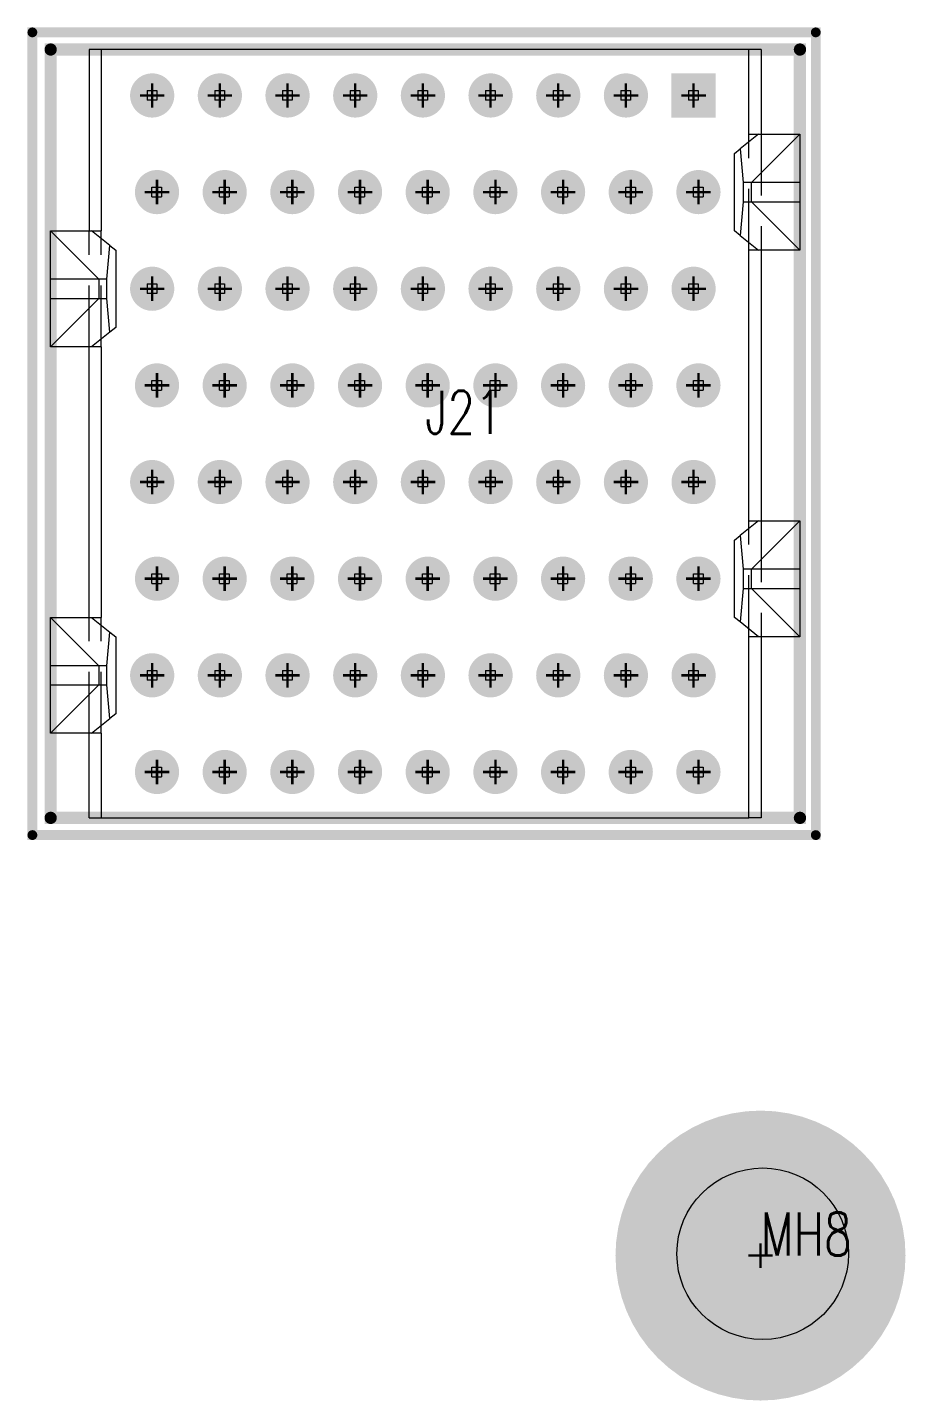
# Model space of a CAD drawing. Header units: millimetres. Extents: x 5 to 1395, y 5 to 415.
# Drawn here: x 1059.16 to 1077.32, y 141.22 to 169.64 of the extents above; entities that cross this region are included whole.
import ezdxf

# ---------------------------------------------------------------- set-up
doc = ezdxf.new("R2010")
doc.units = ezdxf.units.MM
doc.linetypes.add('HIDDEN', pattern=[1.905, 1.27, -0.635])
for name, color, linetype in [('DRIL_PLTE_THRU_01', 16, 'Continuous'), ('DRIL_PLTE_THRU_02', 146, 'Continuous'), ('DRIL_PLTE_THRU_03', 56, 'Continuous'), ('DRIL_PLTE_THRU_04', 216, 'Continuous'), ('DRIL_PLTE_THRU_05', 34, 'Continuous'), ('DRIL_PLTE_THRU_06', 96, 'Continuous'), ('DRIL_PLTE_THRU_07', 171, 'Continuous'), ('DRIL_PLTE_THRU_08', 176, 'Continuous'), ('DRIL_SYMBOL', 2, 'Continuous'), ('PADS_BOT', 5, 'Continuous'), ('PADS_INNER', 1, 'Continuous'), ('PADS_TOP', 1, 'Continuous'), ('PART_NAME_01', 1, 'Continuous'), ('PART_TOP_2DLINE_26', 5, 'Continuous'), ('PART_TOP_2DLINE_27', 5, 'Continuous')]:
    doc.layers.add(name, color=color, linetype=linetype)
doc.styles.add('W0$127', font='simplex', dxfattribs={"width": 0.75})

# ---------------------------------------------------------------- blocks, each defined once
blk = doc.blocks.new('DRIL_SYMBOL_3$5')
at = {"layer": 'DRIL_SYMBOL', "const_width": 0.0508}
for points in [[(-0.254, 0), (0.254, 0)], [(0, -0.254), (0, 0.254)]]:
    blk.add_lwpolyline(points, dxfattribs=at)
blk = doc.blocks.new('DRIL_HOLE_3$5')
at = {"const_width": 1.75}
blk.add_lwpolyline([(-0.875, 0, 1), (0.875, 0, 1)], format="xyb", close=True, dxfattribs=at)
blk.add_blockref('DRIL_SYMBOL_3$5', (0, 0))
blk = doc.blocks.new('PAD_26')
at = {"const_width": 3}
blk.add_lwpolyline([(0, -1.5, 1), (0, 1.5, 1)], format="xyb", close=True, dxfattribs=at)
blk = doc.blocks.new('STK_TOP_206')
at = {"layer": 'DRIL_PLTE_THRU_01'}
blk.add_blockref('DRIL_HOLE_3$5', (0, 0), dxfattribs=at)
at = {"layer": 'DRIL_PLTE_THRU_02'}
blk.add_blockref('DRIL_HOLE_3$5', (0, 0), dxfattribs=at)
at = {"layer": 'DRIL_PLTE_THRU_03'}
blk.add_blockref('DRIL_HOLE_3$5', (0, 0), dxfattribs=at)
at = {"layer": 'DRIL_PLTE_THRU_04'}
blk.add_blockref('DRIL_HOLE_3$5', (0, 0), dxfattribs=at)
at = {"layer": 'DRIL_PLTE_THRU_05'}
blk.add_blockref('DRIL_HOLE_3$5', (0, 0), dxfattribs=at)
at = {"layer": 'DRIL_PLTE_THRU_06'}
blk.add_blockref('DRIL_HOLE_3$5', (0, 0), dxfattribs=at)
at = {"layer": 'DRIL_PLTE_THRU_07'}
blk.add_blockref('DRIL_HOLE_3$5', (0, 0), dxfattribs=at)
at = {"layer": 'DRIL_PLTE_THRU_08'}
blk.add_blockref('DRIL_HOLE_3$5', (0, 0), dxfattribs=at)
at = {"layer": 'PADS_BOT'}
blk.add_blockref('PAD_26', (0, 0), dxfattribs=at)
at = {"layer": 'PADS_INNER'}
blk.add_blockref('PAD_26', (0, 0), dxfattribs=at)
at = {"layer": 'PADS_TOP'}
blk.add_blockref('PAD_26', (0, 0), dxfattribs=at)
blk = doc.blocks.new('SYM_TOP_19')
blk.add_blockref('STK_TOP_206', (0, 0))
blk = doc.blocks.new('PART_TOP_361')
blk.add_blockref('SYM_TOP_19', (0, 0))
at = {"layer": 'PART_NAME_01', "style": 'W0$127', "width": 0.75}
blk.add_text('MH8', height=0.889, dxfattribs=at).set_placement((0, 0))
blk = doc.blocks.new('SMOOTH_0$2032')
at = {"const_width": 0.1016}
blk.add_lwpolyline([(-0.0508, 0, 1), (0.0508, 0, 1)], format="xyb", close=True, dxfattribs=at)
blk = doc.blocks.new('SMOOTH_0$254')
at = {"const_width": 0.127}
blk.add_lwpolyline([(-0.0635, 0, 1), (0.0635, 0, 1)], format="xyb", close=True, dxfattribs=at)
blk = doc.blocks.new('PART_BODY_TOP_12')
at = {"layer": 'PART_TOP_2DLINE_26', "const_width": 0.2032}
blk.add_lwpolyline([(-8.3058, 8.128), (8.3058, 8.128), (8.3058, -8.0772), (-8.3058, -8.0772)], close=True, dxfattribs=at)
at = {"layer": 'PART_TOP_2DLINE_27', "const_width": 0.254}
blk.add_lwpolyline([(-7.95, -7.75), (7.95, -7.75), (7.95, 7.75), (-7.95, 7.75)], close=True, dxfattribs=at)
at = {"layer": 'PART_TOP_2DLINE_26'}
for p in [(-8.3058, 8.128), (8.3058, 8.128), (-8.3058, -8.0772), (8.3058, -8.0772)]:
    blk.add_blockref('SMOOTH_0$2032', p, dxfattribs=at)
at = {"layer": 'PART_TOP_2DLINE_27'}
for p in [(-7.95, 7.75), (7.95, 7.75), (-7.95, -7.75), (7.95, -7.75)]:
    blk.add_blockref('SMOOTH_0$254', p, dxfattribs=at)
blk = doc.blocks.new('DRIL_SYMBOL_0$59944')
at = {"layer": 'DRIL_SYMBOL', "const_width": 0.0508}
for points in [[(-0.254, 0), (0.254, 0)], [(0, -0.254), (0, 0.254)]]:
    blk.add_lwpolyline(points, dxfattribs=at)
blk = doc.blocks.new('DRIL_HOLE_0$59944')
at = {"const_width": 0.29972}
blk.add_lwpolyline([(-0.14986, 0, 1), (0.14986, 0, 1)], format="xyb", close=True, dxfattribs=at)
blk.add_blockref('DRIL_SYMBOL_0$59944', (0, 0))
blk = doc.blocks.new('PAD_8')
at = {"const_width": 0.4572}
blk.add_lwpolyline([(0, -0.2286, 1), (0, 0.2286, 1)], format="xyb", close=True, dxfattribs=at)
blk = doc.blocks.new('STK_TOP_169')
at = {"layer": 'DRIL_PLTE_THRU_01'}
blk.add_blockref('DRIL_HOLE_0$59944', (0, 0), dxfattribs=at)
at = {"layer": 'DRIL_PLTE_THRU_02'}
blk.add_blockref('DRIL_HOLE_0$59944', (0, 0), dxfattribs=at)
at = {"layer": 'DRIL_PLTE_THRU_03'}
blk.add_blockref('DRIL_HOLE_0$59944', (0, 0), dxfattribs=at)
at = {"layer": 'DRIL_PLTE_THRU_04'}
blk.add_blockref('DRIL_HOLE_0$59944', (0, 0), dxfattribs=at)
at = {"layer": 'DRIL_PLTE_THRU_05'}
blk.add_blockref('DRIL_HOLE_0$59944', (0, 0), dxfattribs=at)
at = {"layer": 'DRIL_PLTE_THRU_06'}
blk.add_blockref('DRIL_HOLE_0$59944', (0, 0), dxfattribs=at)
at = {"layer": 'DRIL_PLTE_THRU_07'}
blk.add_blockref('DRIL_HOLE_0$59944', (0, 0), dxfattribs=at)
at = {"layer": 'DRIL_PLTE_THRU_08'}
blk.add_blockref('DRIL_HOLE_0$59944', (0, 0), dxfattribs=at)
at = {"layer": 'PADS_BOT'}
blk.add_blockref('PAD_8', (0, 0), dxfattribs=at)
at = {"layer": 'PADS_INNER'}
blk.add_blockref('PAD_8', (0, 0), dxfattribs=at)
at = {"layer": 'PADS_TOP'}
blk.add_blockref('PAD_8', (0, 0), dxfattribs=at)
blk = doc.blocks.new('PAD_10')
at = {"const_width": 0.9144}
blk.add_lwpolyline([(-0.4572, 0), (0.4572, 0)], dxfattribs=at)
blk = doc.blocks.new('STK_TOP_172')
at = {"layer": 'DRIL_PLTE_THRU_01'}
blk.add_blockref('DRIL_HOLE_0$59944', (0, 0), dxfattribs=at)
at = {"layer": 'DRIL_PLTE_THRU_02'}
blk.add_blockref('DRIL_HOLE_0$59944', (0, 0), dxfattribs=at)
at = {"layer": 'DRIL_PLTE_THRU_03'}
blk.add_blockref('DRIL_HOLE_0$59944', (0, 0), dxfattribs=at)
at = {"layer": 'DRIL_PLTE_THRU_04'}
blk.add_blockref('DRIL_HOLE_0$59944', (0, 0), dxfattribs=at)
at = {"layer": 'DRIL_PLTE_THRU_05'}
blk.add_blockref('DRIL_HOLE_0$59944', (0, 0), dxfattribs=at)
at = {"layer": 'DRIL_PLTE_THRU_06'}
blk.add_blockref('DRIL_HOLE_0$59944', (0, 0), dxfattribs=at)
at = {"layer": 'DRIL_PLTE_THRU_07'}
blk.add_blockref('DRIL_HOLE_0$59944', (0, 0), dxfattribs=at)
at = {"layer": 'DRIL_PLTE_THRU_08'}
blk.add_blockref('DRIL_HOLE_0$59944', (0, 0), dxfattribs=at)
at = {"layer": 'PADS_BOT'}
blk.add_blockref('PAD_8', (0, 0), dxfattribs=at)
at = {"layer": 'PADS_INNER'}
blk.add_blockref('PAD_8', (0, 0), dxfattribs=at)
at = {"layer": 'PADS_TOP'}
blk.add_blockref('PAD_10', (0, 0), dxfattribs=at)
blk = doc.blocks.new('SYM_TOP_14')
for name, p in [('PART_BODY_TOP_12', (0, 0)), ('STK_TOP_169', (-7, 5.55)), ('STK_TOP_169', (-5, 5.65)), ('STK_TOP_169', (-3, 5.55)), ('STK_TOP_169', (-1, 5.65)), ('STK_TOP_169', (1, 5.55)), ('STK_TOP_169', (3, 5.65)), ('STK_TOP_169', (5, 5.55)), ('STK_TOP_169', (7, 5.65)), ('STK_TOP_169', (-7, 4.15)), ('STK_TOP_169', (-5, 4.25)), ('STK_TOP_169', (-3, 4.15)), ('STK_TOP_169', (-1, 4.25)), ('STK_TOP_169', (1, 4.15)), ('STK_TOP_169', (3, 4.25)), ('STK_TOP_169', (5, 4.15)), ('STK_TOP_169', (7, 4.25)), ('STK_TOP_169', (-7, 2.75)), ('STK_TOP_169', (-5, 2.85)), ('STK_TOP_169', (-3, 2.75)), ('STK_TOP_169', (-1, 2.85)), ('STK_TOP_169', (1, 2.75)), ('STK_TOP_169', (3, 2.85)), ('STK_TOP_169', (5, 2.75)), ('STK_TOP_169', (7, 2.85)), ('STK_TOP_169', (-7, 1.35)), ('STK_TOP_169', (-5, 1.45)), ('STK_TOP_169', (-3, 1.35)), ('STK_TOP_169', (-1, 1.45)), ('STK_TOP_169', (1, 1.35)), ('STK_TOP_169', (3, 1.45)), ('STK_TOP_169', (5, 1.35)), ('STK_TOP_169', (7, 1.45)), ('STK_TOP_169', (-7, -0.05)), ('STK_TOP_169', (-5, 0.05)), ('STK_TOP_169', (-3, -0.05)), ('STK_TOP_169', (-1, 0.05)), ('STK_TOP_169', (1, -0.05)), ('STK_TOP_169', (3, 0.05)), ('STK_TOP_169', (5, -0.05)), ('STK_TOP_169', (7, 0.05)), ('STK_TOP_169', (-7, -1.45)), ('STK_TOP_169', (-5, -1.35)), ('STK_TOP_169', (-3, -1.45)), ('STK_TOP_169', (-1, -1.35)), ('STK_TOP_169', (1, -1.45)), ('STK_TOP_169', (3, -1.35)), ('STK_TOP_169', (5, -1.45)), ('STK_TOP_169', (7, -1.35)), ('STK_TOP_169', (-7, -2.85)), ('STK_TOP_169', (-5, -2.75)), ('STK_TOP_169', (-3, -2.85)), ('STK_TOP_169', (-1, -2.75)), ('STK_TOP_169', (1, -2.85)), ('STK_TOP_169', (3, -2.75)), ('STK_TOP_169', (5, -2.85)), ('STK_TOP_169', (7, -2.75)), ('STK_TOP_169', (-5, -4.15)), ('STK_TOP_169', (-1, -4.15)), ('STK_TOP_169', (3, -4.15)), ('STK_TOP_169', (7, -4.15)), ('STK_TOP_169', (-7, -4.25)), ('STK_TOP_169', (-3, -4.25)), ('STK_TOP_169', (1, -4.25)), ('STK_TOP_169', (5, -4.25)), ('STK_TOP_169', (-5, -5.55)), ('STK_TOP_169', (-1, -5.55)), ('STK_TOP_169', (3, -5.55)), ('STK_TOP_172', (7, -5.55)), ('STK_TOP_169', (-7, -5.65)), ('STK_TOP_169', (-3, -5.65)), ('STK_TOP_169', (1, -5.65)), ('STK_TOP_169', (5, -5.65))]:
    blk.add_blockref(name, p)
blk = doc.blocks.new('PART_TOP_76')
blk.add_blockref('SYM_TOP_14', (0, 0))
at = {"layer": 'PART_NAME_01', "style": 'W0$127', "width": 0.75}
blk.add_text('J21', height=0.889, rotation=270, dxfattribs=at).set_placement((0, 0))
blk = doc.blocks.new('q')
at = {"rotation": 90}
blk.add_blockref('PART_TOP_76', (1067.385, 161.229), dxfattribs=at)
blk.add_blockref('PART_TOP_361', (1074.319, 144.221))

msp = doc.modelspace()

# ---------------------------------------------------------------- linework, layer by layer
at = {"color": 7, "linetype": 'Continuous', "lineweight": 15}
for p, q in [((1060.4298, 169.1788), (1060.4298, 165.4288)), ((1060.6798, 169.1788), (1060.4298, 169.1788)), ((1060.6798, 169.1788), (1060.6798, 165.4288)), ((1074.0798, 169.1788), (1060.6798, 169.1788)), ((1074.0798, 167.4288), (1074.0798, 169.1788)), ((1074.3298, 169.1788), (1074.0798, 169.1788)), ((1074.3298, 169.1788), (1074.3298, 167.4288)), ((1074.2798, 167.4288), (1073.899, 167.1241)), ((1074.0798, 167.4288), (1074.2798, 167.4288)), ((1075.1298, 167.4288), (1074.1298, 166.4288)), ((1074.2798, 167.4288), (1075.1298, 167.4288)), ((1075.1298, 167.4288), (1075.1298, 166.4288)), ((1073.7798, 167.0288), (1073.899, 167.1241)), ((1073.899, 167.1241), (1073.9598, 166.4288)), ((1073.7798, 165.4288), (1073.7798, 167.0288)), ((1073.9598, 166.4288), (1073.9598, 166.0288)), ((1074.1298, 166.4288), (1073.9598, 166.4288)), ((1074.1298, 166.0288), (1074.1298, 166.4288)), ((1075.1298, 166.4288), (1074.1298, 166.4288)), ((1075.1298, 166.4288), (1075.1298, 166.0288)), ((1073.9598, 166.0288), (1073.899, 165.3334)), ((1073.9598, 166.0288), (1074.1298, 166.0288)), ((1074.1298, 166.0288), (1075.1298, 165.0288)), ((1074.1298, 166.0288), (1075.1298, 166.0288)), ((1075.1298, 166.0288), (1075.1298, 165.0288)), ((1059.6298, 165.4288), (1060.4798, 165.4288)), ((1060.6298, 164.4288), (1059.6298, 165.4288)), ((1059.6298, 164.4288), (1059.6298, 165.4288)), ((1060.8606, 165.1241), (1060.4798, 165.4288)), ((1060.4798, 165.4288), (1060.6798, 165.4288)), ((1073.899, 165.3334), (1073.7798, 165.4288)), ((1060.7998, 164.4288), (1060.8606, 165.1241)), ((1060.8606, 165.1241), (1060.9798, 165.0288)), ((1073.899, 165.3334), (1074.2798, 165.0288)), ((1060.9798, 165.0288), (1060.9798, 163.4288)), ((1074.0798, 159.4288), (1074.0798, 165.0288)), ((1074.2798, 165.0288), (1074.0798, 165.0288)), ((1075.1298, 165.0288), (1074.2798, 165.0288)), ((1074.3298, 165.0288), (1074.3298, 159.4288)), ((1059.6298, 164.0288), (1059.6298, 164.4288)), ((1060.6298, 164.4288), (1059.6298, 164.4288)), ((1060.7998, 164.4288), (1060.6298, 164.4288)), ((1060.6298, 164.4288), (1060.6298, 164.0288)), ((1060.7998, 164.0288), (1060.7998, 164.4288)), ((1059.6298, 163.0288), (1060.6298, 164.0288)), ((1059.6298, 163.0288), (1059.6298, 164.0288)), ((1059.6298, 164.0288), (1060.6298, 164.0288)), ((1060.6298, 164.0288), (1060.7998, 164.0288)), ((1060.8606, 163.3334), (1060.7998, 164.0288)), ((1060.9798, 163.4288), (1060.8606, 163.3334)), ((1060.8606, 163.3334), (1060.4798, 163.0288)), ((1060.4798, 163.0288), (1059.6298, 163.0288)), ((1060.4298, 157.4288), (1060.4298, 163.0288)), ((1060.6798, 163.0288), (1060.4798, 163.0288)), ((1060.6798, 163.0288), (1060.6798, 157.4288)), ((1074.2798, 159.4288), (1073.899, 159.1241)), ((1074.0798, 159.4288), (1074.2798, 159.4288)), ((1075.1298, 159.4288), (1074.1298, 158.4288)), ((1074.2798, 159.4288), (1075.1298, 159.4288)), ((1075.1298, 159.4288), (1075.1298, 158.4288)), ((1073.7798, 159.0288), (1073.899, 159.1241)), ((1073.7798, 157.4288), (1073.7798, 159.0288)), ((1073.899, 159.1241), (1073.9598, 158.4288)), ((1073.9598, 158.4288), (1073.9598, 158.0288)), ((1074.1298, 158.4288), (1073.9598, 158.4288)), ((1074.1298, 158.0288), (1074.1298, 158.4288)), ((1075.1298, 158.4288), (1074.1298, 158.4288)), ((1075.1298, 158.4288), (1075.1298, 158.0288)), ((1073.9598, 158.0288), (1073.899, 157.3334)), ((1073.9598, 158.0288), (1074.1298, 158.0288)), ((1074.1298, 158.0288), (1075.1298, 158.0288)), ((1074.1298, 158.0288), (1075.1298, 157.0288)), ((1075.1298, 158.0288), (1075.1298, 157.0288)), ((1059.6298, 157.4288), (1060.4798, 157.4288)), ((1060.6298, 156.4288), (1059.6298, 157.4288)), ((1059.6298, 156.4288), (1059.6298, 157.4288)), ((1060.4798, 157.4288), (1060.8606, 157.1241)), ((1060.4798, 157.4288), (1060.6798, 157.4288)), ((1073.899, 157.3334), (1073.7798, 157.4288)), ((1074.2798, 157.0288), (1073.899, 157.3334)), ((1060.7998, 156.4288), (1060.8606, 157.1241)), ((1060.8606, 157.1241), (1060.9798, 157.0288)), ((1060.9798, 157.0288), (1060.9798, 155.4288)), ((1074.0798, 153.2788), (1074.0798, 157.0288)), ((1074.2798, 157.0288), (1074.0798, 157.0288)), ((1075.1298, 157.0288), (1074.2798, 157.0288)), ((1074.3298, 157.0288), (1074.3298, 153.2788)), ((1059.6298, 156.0288), (1059.6298, 156.4288)), ((1060.6298, 156.4288), (1059.6298, 156.4288)), ((1060.7998, 156.4288), (1060.6298, 156.4288)), ((1060.6298, 156.4288), (1060.6298, 156.0288)), ((1060.7998, 156.0288), (1060.7998, 156.4288)), ((1059.6298, 155.0288), (1060.6298, 156.0288)), ((1059.6298, 156.0288), (1060.6298, 156.0288)), ((1059.6298, 155.0288), (1059.6298, 156.0288)), ((1060.6298, 156.0288), (1060.7998, 156.0288)), ((1060.8606, 155.3334), (1060.7998, 156.0288)), ((1060.4798, 155.0288), (1060.8606, 155.3334)), ((1060.9798, 155.4288), (1060.8606, 155.3334)), ((1060.4798, 155.0288), (1059.6298, 155.0288)), ((1060.4298, 153.2788), (1060.4298, 155.0288)), ((1060.6798, 155.0288), (1060.4798, 155.0288)), ((1060.6798, 155.0288), (1060.6798, 153.2788)), ((1060.4298, 153.2788), (1060.6798, 153.2788)), ((1060.6798, 153.2788), (1074.0798, 153.2788)), ((1074.3298, 153.2788), (1074.0798, 153.2788))]:
    msp.add_line(p, q, dxfattribs=at)
at = {"color": 7, "linetype": 'HIDDEN', "lineweight": 0}
for p, q in [((1061.6298, 168.3288), (1061.6298, 168.1288)), ((1061.6298, 168.3288), (1061.8298, 168.3288)), ((1061.8298, 168.3288), (1061.8298, 168.1288)), ((1063.0298, 168.3288), (1063.0298, 168.1288)), ((1063.0298, 168.3288), (1063.2298, 168.3288)), ((1063.2298, 168.3288), (1063.2298, 168.1288)), ((1064.4298, 168.3288), (1064.4298, 168.1288)), ((1064.4298, 168.3288), (1064.6298, 168.3288)), ((1064.6298, 168.3288), (1064.6298, 168.1288)), ((1065.8298, 168.3288), (1065.8298, 168.1288)), ((1065.8298, 168.3288), (1066.0298, 168.3288)), ((1066.0298, 168.3288), (1066.0298, 168.1288)), ((1067.2298, 168.3288), (1067.2298, 168.1288)), ((1067.2298, 168.3288), (1067.4298, 168.3288)), ((1067.4298, 168.3288), (1067.4298, 168.1288)), ((1068.6298, 168.3288), (1068.6298, 168.1288)), ((1068.6298, 168.3288), (1068.8298, 168.3288)), ((1068.8298, 168.3288), (1068.8298, 168.1288)), ((1070.0298, 168.3288), (1070.2298, 168.3288)), ((1070.0298, 168.3288), (1070.0298, 168.1288)), ((1070.2298, 168.3288), (1070.2298, 168.1288)), ((1071.4298, 168.3288), (1071.6298, 168.3288)), ((1071.4298, 168.3288), (1071.4298, 168.1288)), ((1071.6298, 168.3288), (1071.6298, 168.1288)), ((1072.8298, 168.3288), (1072.8298, 168.1288)), ((1072.8298, 168.3288), (1073.0298, 168.3288)), ((1073.0298, 168.3288), (1073.0298, 168.1288)), ((1061.8298, 168.1288), (1061.6298, 168.1288)), ((1063.2298, 168.1288), (1063.0298, 168.1288)), ((1064.6298, 168.1288), (1064.4298, 168.1288)), ((1066.0298, 168.1288), (1065.8298, 168.1288)), ((1067.4298, 168.1288), (1067.2298, 168.1288)), ((1068.8298, 168.1288), (1068.6298, 168.1288)), ((1070.2298, 168.1288), (1070.0298, 168.1288)), ((1071.6298, 168.1288), (1071.4298, 168.1288)), ((1073.0298, 168.1288), (1072.8298, 168.1288)), ((1074.0798, 165.0288), (1074.0798, 167.4288)), ((1074.3298, 167.4288), (1074.3298, 165.0288)), ((1061.7298, 166.3288), (1061.9298, 166.3288)), ((1061.7298, 166.1288), (1061.7298, 166.3288)), ((1061.9298, 166.3288), (1061.9298, 166.1288)), ((1063.1298, 166.3288), (1063.3298, 166.3288)), ((1063.1298, 166.1288), (1063.1298, 166.3288)), ((1063.3298, 166.3288), (1063.3298, 166.1288)), ((1064.5298, 166.3288), (1064.7298, 166.3288)), ((1064.5298, 166.1288), (1064.5298, 166.3288)), ((1064.7298, 166.3288), (1064.7298, 166.1288)), ((1065.9298, 166.1288), (1065.9298, 166.3288)), ((1065.9298, 166.3288), (1066.1298, 166.3288)), ((1066.1298, 166.3288), (1066.1298, 166.1288)), ((1067.3298, 166.3288), (1067.5298, 166.3288)), ((1067.3298, 166.1288), (1067.3298, 166.3288)), ((1067.5298, 166.3288), (1067.5298, 166.1288)), ((1068.7298, 166.3288), (1068.9298, 166.3288)), ((1068.7298, 166.1288), (1068.7298, 166.3288)), ((1068.9298, 166.3288), (1068.9298, 166.1288)), ((1070.1298, 166.3288), (1070.3298, 166.3288)), ((1070.1298, 166.1288), (1070.1298, 166.3288)), ((1070.3298, 166.3288), (1070.3298, 166.1288)), ((1071.5298, 166.3288), (1071.7298, 166.3288)), ((1071.5298, 166.1288), (1071.5298, 166.3288)), ((1071.7298, 166.3288), (1071.7298, 166.1288)), ((1072.9298, 166.3288), (1073.1298, 166.3288)), ((1072.9298, 166.1288), (1072.9298, 166.3288)), ((1073.1298, 166.3288), (1073.1298, 166.1288)), ((1061.7298, 166.1288), (1061.9298, 166.1288)), ((1063.1298, 166.1288), (1063.3298, 166.1288)), ((1064.5298, 166.1288), (1064.7298, 166.1288)), ((1065.9298, 166.1288), (1066.1298, 166.1288)), ((1067.3298, 166.1288), (1067.5298, 166.1288)), ((1068.7298, 166.1288), (1068.9298, 166.1288)), ((1070.1298, 166.1288), (1070.3298, 166.1288)), ((1071.5298, 166.1288), (1071.7298, 166.1288)), ((1072.9298, 166.1288), (1073.1298, 166.1288)), ((1060.4298, 163.0288), (1060.4298, 165.4288)), ((1060.6798, 163.0288), (1060.6798, 165.4288)), ((1061.6298, 164.3288), (1061.6298, 164.1288)), ((1061.6298, 164.3288), (1061.8298, 164.3288)), ((1061.8298, 164.3288), (1061.8298, 164.1288)), ((1063.0298, 164.3288), (1063.2298, 164.3288)), ((1063.0298, 164.3288), (1063.0298, 164.1288)), ((1063.2298, 164.3288), (1063.2298, 164.1288)), ((1064.4298, 164.3288), (1064.4298, 164.1288)), ((1064.4298, 164.3288), (1064.6298, 164.3288)), ((1064.6298, 164.3288), (1064.6298, 164.1288)), ((1065.8298, 164.3288), (1066.0298, 164.3288)), ((1065.8298, 164.3288), (1065.8298, 164.1288)), ((1066.0298, 164.3288), (1066.0298, 164.1288)), ((1067.2298, 164.3288), (1067.4298, 164.3288)), ((1067.2298, 164.3288), (1067.2298, 164.1288)), ((1067.4298, 164.3288), (1067.4298, 164.1288)), ((1068.6298, 164.3288), (1068.8298, 164.3288)), ((1068.6298, 164.3288), (1068.6298, 164.1288)), ((1068.8298, 164.3288), (1068.8298, 164.1288)), ((1070.0298, 164.3288), (1070.0298, 164.1288)), ((1070.0298, 164.3288), (1070.2298, 164.3288)), ((1070.2298, 164.3288), (1070.2298, 164.1288)), ((1071.4298, 164.3288), (1071.4298, 164.1288)), ((1071.4298, 164.3288), (1071.6298, 164.3288)), ((1071.6298, 164.3288), (1071.6298, 164.1288)), ((1072.8298, 164.3288), (1073.0298, 164.3288)), ((1072.8298, 164.3288), (1072.8298, 164.1288)), ((1073.0298, 164.3288), (1073.0298, 164.1288)), ((1061.8298, 164.1288), (1061.6298, 164.1288)), ((1063.2298, 164.1288), (1063.0298, 164.1288)), ((1064.6298, 164.1288), (1064.4298, 164.1288)), ((1066.0298, 164.1288), (1065.8298, 164.1288)), ((1067.4298, 164.1288), (1067.2298, 164.1288)), ((1068.8298, 164.1288), (1068.6298, 164.1288)), ((1070.2298, 164.1288), (1070.0298, 164.1288)), ((1071.6298, 164.1288), (1071.4298, 164.1288)), ((1073.0298, 164.1288), (1072.8298, 164.1288)), ((1061.7298, 162.3288), (1061.9298, 162.3288)), ((1061.7298, 162.1288), (1061.7298, 162.3288)), ((1061.9298, 162.3288), (1061.9298, 162.1288)), ((1063.1298, 162.1288), (1063.1298, 162.3288)), ((1063.1298, 162.3288), (1063.3298, 162.3288)), ((1063.3298, 162.3288), (1063.3298, 162.1288)), ((1064.5298, 162.1288), (1064.5298, 162.3288)), ((1064.5298, 162.3288), (1064.7298, 162.3288)), ((1064.7298, 162.3288), (1064.7298, 162.1288)), ((1065.9298, 162.1288), (1065.9298, 162.3288)), ((1065.9298, 162.3288), (1066.1298, 162.3288)), ((1066.1298, 162.3288), (1066.1298, 162.1288)), ((1067.3298, 162.3288), (1067.5298, 162.3288)), ((1067.3298, 162.1288), (1067.3298, 162.3288)), ((1067.5298, 162.3288), (1067.5298, 162.1288)), ((1068.7298, 162.3288), (1068.9298, 162.3288)), ((1068.7298, 162.1288), (1068.7298, 162.3288)), ((1068.9298, 162.3288), (1068.9298, 162.1288)), ((1070.1298, 162.3288), (1070.3298, 162.3288)), ((1070.1298, 162.1288), (1070.1298, 162.3288)), ((1070.3298, 162.3288), (1070.3298, 162.1288)), ((1071.5298, 162.3288), (1071.7298, 162.3288)), ((1071.5298, 162.1288), (1071.5298, 162.3288)), ((1071.7298, 162.3288), (1071.7298, 162.1288)), ((1072.9298, 162.3288), (1073.1298, 162.3288)), ((1072.9298, 162.1288), (1072.9298, 162.3288)), ((1073.1298, 162.3288), (1073.1298, 162.1288)), ((1061.7298, 162.1288), (1061.9298, 162.1288)), ((1063.1298, 162.1288), (1063.3298, 162.1288)), ((1064.5298, 162.1288), (1064.7298, 162.1288)), ((1065.9298, 162.1288), (1066.1298, 162.1288)), ((1067.3298, 162.1288), (1067.5298, 162.1288)), ((1068.7298, 162.1288), (1068.9298, 162.1288)), ((1070.1298, 162.1288), (1070.3298, 162.1288)), ((1071.5298, 162.1288), (1071.7298, 162.1288)), ((1072.9298, 162.1288), (1073.1298, 162.1288)), ((1061.6298, 160.3288), (1061.8298, 160.3288)), ((1061.6298, 160.3288), (1061.6298, 160.1288)), ((1061.8298, 160.3288), (1061.8298, 160.1288)), ((1063.0298, 160.3288), (1063.2298, 160.3288)), ((1063.0298, 160.3288), (1063.0298, 160.1288)), ((1063.2298, 160.3288), (1063.2298, 160.1288)), ((1064.4298, 160.3288), (1064.6298, 160.3288)), ((1064.4298, 160.3288), (1064.4298, 160.1288)), ((1064.6298, 160.3288), (1064.6298, 160.1288)), ((1065.8298, 160.3288), (1066.0298, 160.3288)), ((1065.8298, 160.3288), (1065.8298, 160.1288)), ((1066.0298, 160.3288), (1066.0298, 160.1288)), ((1067.2298, 160.3288), (1067.4298, 160.3288)), ((1067.2298, 160.3288), (1067.2298, 160.1288)), ((1067.4298, 160.3288), (1067.4298, 160.1288)), ((1068.6298, 160.3288), (1068.8298, 160.3288)), ((1068.6298, 160.3288), (1068.6298, 160.1288)), ((1068.8298, 160.3288), (1068.8298, 160.1288)), ((1070.0298, 160.3288), (1070.2298, 160.3288)), ((1070.0298, 160.3288), (1070.0298, 160.1288)), ((1070.2298, 160.3288), (1070.2298, 160.1288)), ((1071.4298, 160.3288), (1071.6298, 160.3288)), ((1071.4298, 160.3288), (1071.4298, 160.1288)), ((1071.6298, 160.3288), (1071.6298, 160.1288)), ((1072.8298, 160.3288), (1073.0298, 160.3288)), ((1072.8298, 160.3288), (1072.8298, 160.1288)), ((1073.0298, 160.3288), (1073.0298, 160.1288)), ((1061.8298, 160.1288), (1061.6298, 160.1288)), ((1063.2298, 160.1288), (1063.0298, 160.1288)), ((1064.6298, 160.1288), (1064.4298, 160.1288)), ((1066.0298, 160.1288), (1065.8298, 160.1288)), ((1067.4298, 160.1288), (1067.2298, 160.1288)), ((1068.8298, 160.1288), (1068.6298, 160.1288)), ((1070.2298, 160.1288), (1070.0298, 160.1288)), ((1071.6298, 160.1288), (1071.4298, 160.1288)), ((1073.0298, 160.1288), (1072.8298, 160.1288)), ((1074.0798, 157.0288), (1074.0798, 159.4288)), ((1074.3298, 159.4288), (1074.3298, 157.0288)), ((1061.7298, 158.3288), (1061.9298, 158.3288)), ((1061.7298, 158.1288), (1061.7298, 158.3288)), ((1061.9298, 158.3288), (1061.9298, 158.1288)), ((1063.1298, 158.3288), (1063.3298, 158.3288)), ((1063.1298, 158.1288), (1063.1298, 158.3288)), ((1063.3298, 158.3288), (1063.3298, 158.1288)), ((1064.5298, 158.3288), (1064.7298, 158.3288)), ((1064.5298, 158.1288), (1064.5298, 158.3288)), ((1064.7298, 158.3288), (1064.7298, 158.1288)), ((1065.9298, 158.1288), (1065.9298, 158.3288)), ((1065.9298, 158.3288), (1066.1298, 158.3288)), ((1066.1298, 158.3288), (1066.1298, 158.1288)), ((1067.3298, 158.3288), (1067.5298, 158.3288)), ((1067.3298, 158.1288), (1067.3298, 158.3288)), ((1067.5298, 158.3288), (1067.5298, 158.1288)), ((1068.7298, 158.1288), (1068.7298, 158.3288)), ((1068.7298, 158.3288), (1068.9298, 158.3288)), ((1068.9298, 158.3288), (1068.9298, 158.1288)), ((1070.1298, 158.3288), (1070.3298, 158.3288)), ((1070.1298, 158.1288), (1070.1298, 158.3288)), ((1070.3298, 158.3288), (1070.3298, 158.1288)), ((1071.5298, 158.1288), (1071.5298, 158.3288)), ((1071.5298, 158.3288), (1071.7298, 158.3288)), ((1071.7298, 158.3288), (1071.7298, 158.1288)), ((1072.9298, 158.1288), (1072.9298, 158.3288)), ((1072.9298, 158.3288), (1073.1298, 158.3288)), ((1073.1298, 158.3288), (1073.1298, 158.1288)), ((1061.7298, 158.1288), (1061.9298, 158.1288)), ((1063.1298, 158.1288), (1063.3298, 158.1288)), ((1064.5298, 158.1288), (1064.7298, 158.1288)), ((1065.9298, 158.1288), (1066.1298, 158.1288)), ((1067.3298, 158.1288), (1067.5298, 158.1288)), ((1068.7298, 158.1288), (1068.9298, 158.1288)), ((1070.1298, 158.1288), (1070.3298, 158.1288)), ((1071.5298, 158.1288), (1071.7298, 158.1288)), ((1072.9298, 158.1288), (1073.1298, 158.1288)), ((1060.4298, 155.0288), (1060.4298, 157.4288)), ((1060.6798, 155.0288), (1060.6798, 157.4288)), ((1061.6298, 156.3288), (1061.8298, 156.3288)), ((1061.6298, 156.3288), (1061.6298, 156.1288)), ((1061.8298, 156.3288), (1061.8298, 156.1288)), ((1063.0298, 156.3288), (1063.2298, 156.3288)), ((1063.0298, 156.3288), (1063.0298, 156.1288)), ((1063.2298, 156.3288), (1063.2298, 156.1288)), ((1064.4298, 156.3288), (1064.6298, 156.3288)), ((1064.4298, 156.3288), (1064.4298, 156.1288)), ((1064.6298, 156.3288), (1064.6298, 156.1288)), ((1065.8298, 156.3288), (1066.0298, 156.3288)), ((1065.8298, 156.3288), (1065.8298, 156.1288)), ((1066.0298, 156.3288), (1066.0298, 156.1288)), ((1067.2298, 156.3288), (1067.4298, 156.3288)), ((1067.2298, 156.3288), (1067.2298, 156.1288)), ((1067.4298, 156.3288), (1067.4298, 156.1288)), ((1068.6298, 156.3288), (1068.8298, 156.3288)), ((1068.6298, 156.3288), (1068.6298, 156.1288)), ((1068.8298, 156.3288), (1068.8298, 156.1288)), ((1070.0298, 156.3288), (1070.2298, 156.3288)), ((1070.0298, 156.3288), (1070.0298, 156.1288)), ((1070.2298, 156.3288), (1070.2298, 156.1288)), ((1071.4298, 156.3288), (1071.6298, 156.3288)), ((1071.4298, 156.3288), (1071.4298, 156.1288)), ((1071.6298, 156.3288), (1071.6298, 156.1288)), ((1072.8298, 156.3288), (1072.8298, 156.1288)), ((1072.8298, 156.3288), (1073.0298, 156.3288)), ((1073.0298, 156.3288), (1073.0298, 156.1288)), ((1061.8298, 156.1288), (1061.6298, 156.1288)), ((1063.2298, 156.1288), (1063.0298, 156.1288)), ((1064.6298, 156.1288), (1064.4298, 156.1288)), ((1066.0298, 156.1288), (1065.8298, 156.1288)), ((1067.4298, 156.1288), (1067.2298, 156.1288)), ((1068.8298, 156.1288), (1068.6298, 156.1288)), ((1070.2298, 156.1288), (1070.0298, 156.1288)), ((1071.6298, 156.1288), (1071.4298, 156.1288)), ((1073.0298, 156.1288), (1072.8298, 156.1288)), ((1061.7298, 154.1288), (1061.7298, 154.3288)), ((1061.7298, 154.3288), (1061.9298, 154.3288)), ((1061.9298, 154.3288), (1061.9298, 154.1288)), ((1063.1298, 154.1288), (1063.1298, 154.3288)), ((1063.1298, 154.3288), (1063.3298, 154.3288)), ((1063.3298, 154.3288), (1063.3298, 154.1288)), ((1064.5298, 154.1288), (1064.5298, 154.3288)), ((1064.5298, 154.3288), (1064.7298, 154.3288)), ((1064.7298, 154.3288), (1064.7298, 154.1288)), ((1065.9298, 154.3288), (1066.1298, 154.3288)), ((1065.9298, 154.1288), (1065.9298, 154.3288)), ((1066.1298, 154.3288), (1066.1298, 154.1288)), ((1067.3298, 154.1288), (1067.3298, 154.3288)), ((1067.3298, 154.3288), (1067.5298, 154.3288)), ((1067.5298, 154.3288), (1067.5298, 154.1288)), ((1068.7298, 154.3288), (1068.9298, 154.3288)), ((1068.7298, 154.1288), (1068.7298, 154.3288)), ((1068.9298, 154.3288), (1068.9298, 154.1288)), ((1070.1298, 154.1288), (1070.1298, 154.3288)), ((1070.1298, 154.3288), (1070.3298, 154.3288)), ((1070.3298, 154.3288), (1070.3298, 154.1288)), ((1071.5298, 154.1288), (1071.5298, 154.3288)), ((1071.5298, 154.3288), (1071.7298, 154.3288)), ((1071.7298, 154.3288), (1071.7298, 154.1288)), ((1072.9298, 154.1288), (1072.9298, 154.3288)), ((1072.9298, 154.3288), (1073.1298, 154.3288)), ((1073.1298, 154.3288), (1073.1298, 154.1288)), ((1061.7298, 154.1288), (1061.9298, 154.1288)), ((1063.1298, 154.1288), (1063.3298, 154.1288)), ((1064.5298, 154.1288), (1064.7298, 154.1288)), ((1065.9298, 154.1288), (1066.1298, 154.1288)), ((1067.3298, 154.1288), (1067.5298, 154.1288)), ((1068.7298, 154.1288), (1068.9298, 154.1288)), ((1070.1298, 154.1288), (1070.3298, 154.1288)), ((1071.5298, 154.1288), (1071.7298, 154.1288)), ((1072.9298, 154.1288), (1073.1298, 154.1288))]:
    msp.add_line(p, q, dxfattribs=at)
at = {"color": 7, "linetype": 'Continuous', "lineweight": 15}
msp.add_circle((1074.3648, 144.2588), 1.775, dxfattribs=at)

# ---------------------------------------------------------------- block references
msp.add_blockref('q', (0, 0))

doc.saveas('drawing.dxf')
